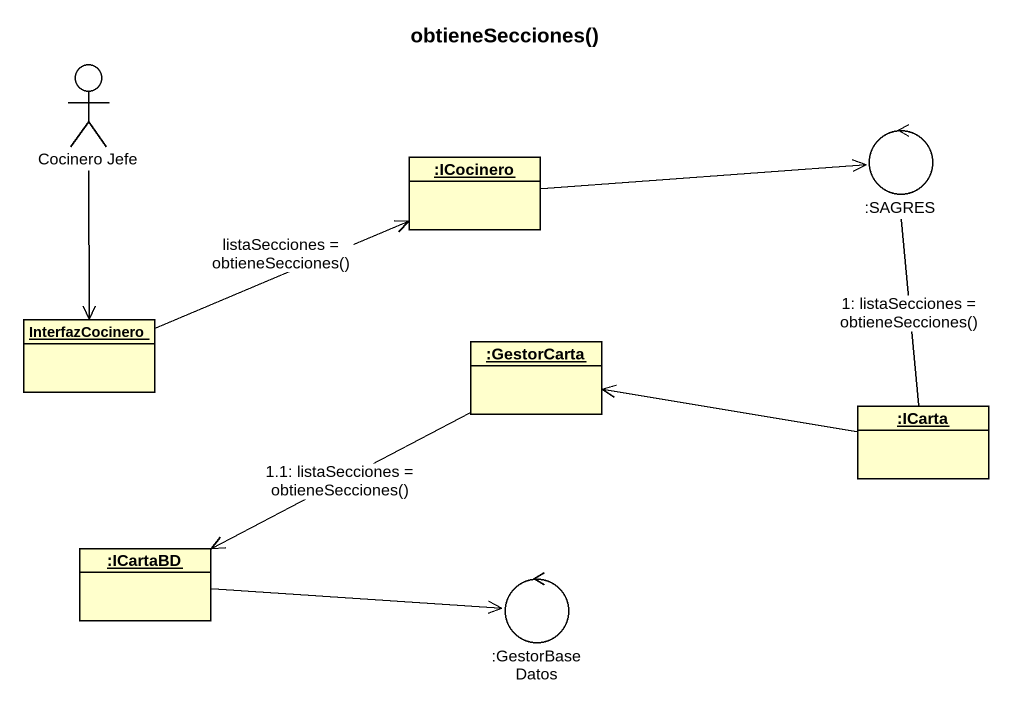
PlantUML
@startuml
title obtieneSecciones()
allowmixing
hide circle
hide empty members
actor "Cocinero Jefe" as Cocinero_Jefe
object ":ICocinero" as ICocinero
control ":SAGRES" as SAGRES
object InterfazCocinero
object ":GestorCarta" as GestorCarta
object ":ICarta" as ICarta
object ":ICartaBD" as ICartaBD
control ":GestorBaseDatos" as GestorBaseDatos
Cocinero_Jefe --> InterfazCocinero
ICocinero -right-> SAGRES
SAGRES -- ICarta : 1: listaSecciones = obtieneSecciones()
InterfazCocinero -right-> ICocinero : listaSecciones = obtieneSecciones()
GestorCarta -left-> ICartaBD : 1.1: listaSecciones = obtieneSecciones()
ICarta -left-> GestorCarta
ICartaBD -right-> GestorBaseDatos
@enduml
